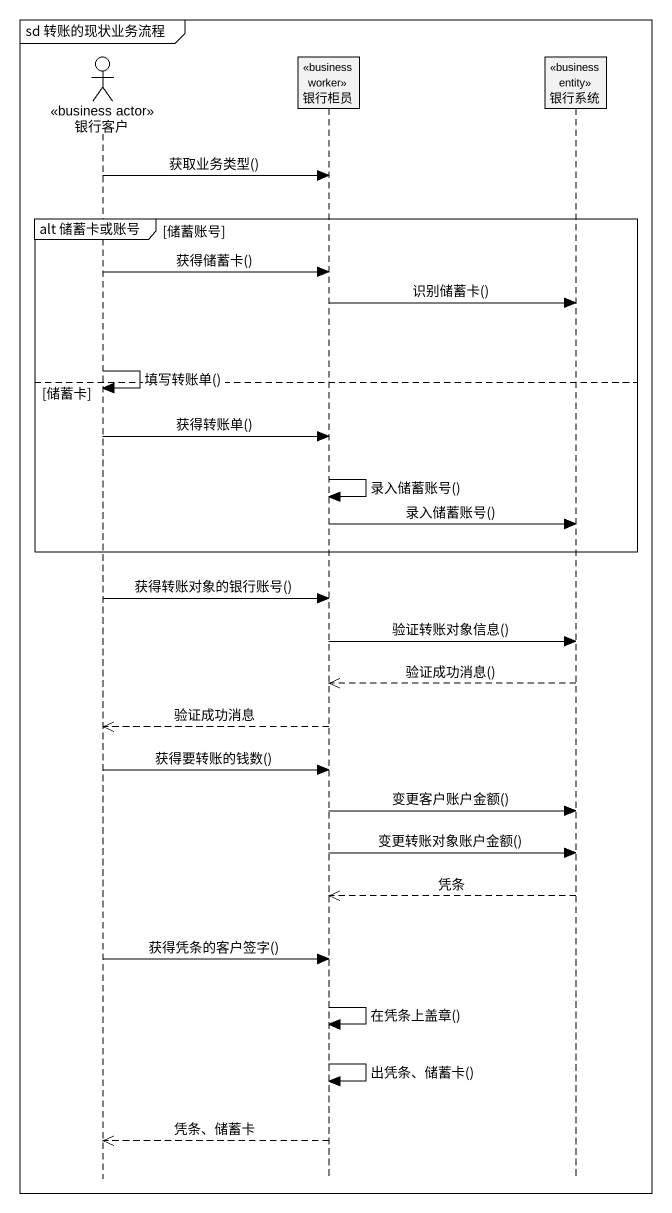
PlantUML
@startuml
mainframe sd 转账的现状业务流程
hide footbox
actor 银行客户 <<business actor>>
participant 银行柜员 <<business worker>>
participant 银行系统 <<business entity>>

银行客户 -> 银行柜员 : 获取业务类型()
group alt 储蓄卡或账号 [储蓄账号]
  银行客户 -> 银行柜员 : 获得储蓄卡()
  银行柜员 -> 银行系统 : 识别储蓄卡()
  银行客户 -> 银行客户 : 填写转账单()
else 储蓄卡
  银行客户 -> 银行柜员 : 获得转账单()
  银行柜员 -> 银行柜员 : 录入储蓄账号()
  银行柜员 -> 银行系统 : 录入储蓄账号()
end
银行客户 -> 银行柜员 : 获得转账对象的银行账号()
银行柜员 -> 银行系统 : 验证转账对象信息()
银行系统 -->> 银行柜员 : 验证成功消息()
银行柜员 -->> 银行客户 : 验证成功消息
银行客户 -> 银行柜员 : 获得要转账的钱数()
银行柜员 -> 银行系统 : 变更客户账户金额()
银行柜员 -> 银行系统 : 变更转账对象账户金额()
银行系统 -->> 银行柜员 : 凭条
银行客户 -> 银行柜员 : 获得凭条的客户签字()
银行柜员 -> 银行柜员 : 在凭条上盖章()
银行柜员 -> 银行柜员 : 出凭条、储蓄卡()
银行柜员 -->> 银行客户 : 凭条、储蓄卡
@enduml
